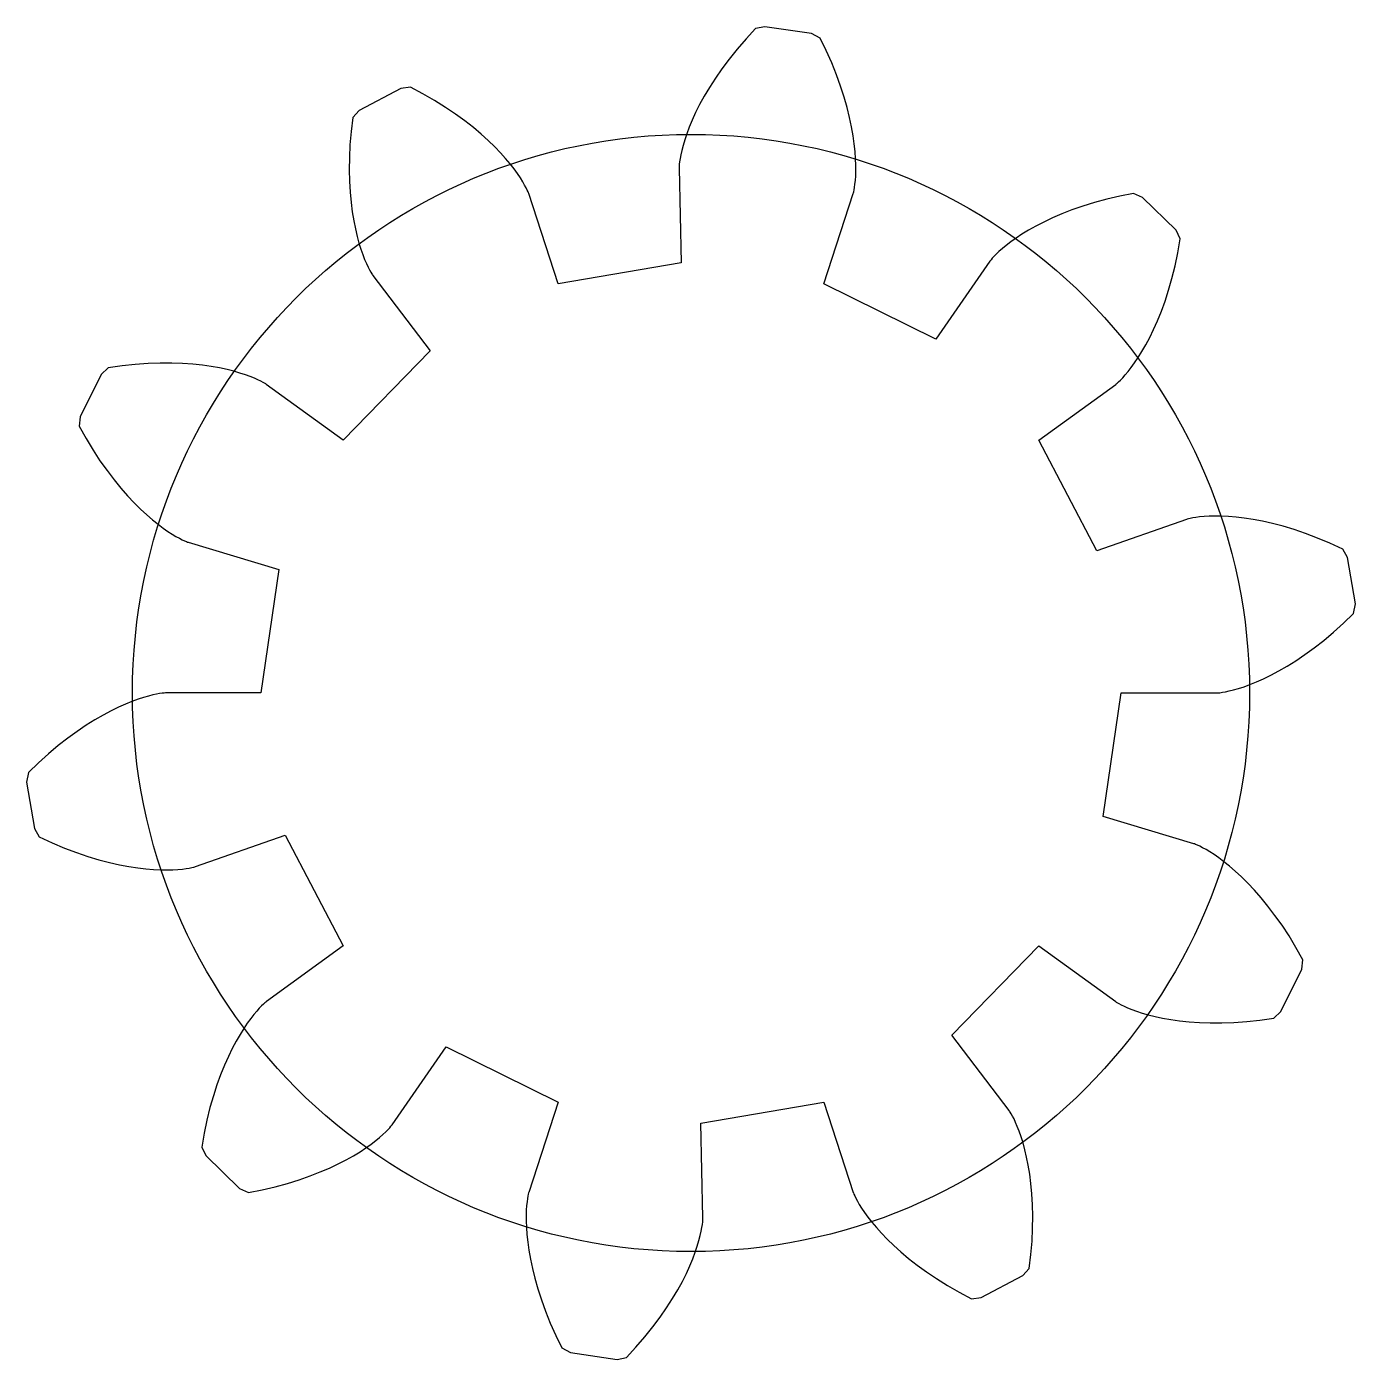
# Model space of a CAD drawing. Extents: x -5.5 to 8.5, y -7.6 to 6.4.
import ezdxf

# ---------------------------------------------------------------- set-up
doc = ezdxf.new("R2010")
doc.units = 0
doc.layers.get('0').update_dxf_attribs({"linetype": 'CONTINUOUS'})

msp = doc.modelspace()

# ---------------------------------------------------------------- linework, layer by layer
msp.add_lwpolyline([(6.012, -0.635), (7.011, -0.635), (7.018, -0.635), (7.031, -0.634), (7.051, -0.632), (7.078, -0.628), (7.111, -0.622), (7.15, -0.614), (7.196, -0.602), (7.248, -0.587), (7.306, -0.569), (7.369, -0.546), (7.437, -0.518), (7.511, -0.485), (7.59, -0.447), (7.673, -0.402), (7.761, -0.352), (7.852, -0.295), (7.947, -0.231), (8.045, -0.159), (8.146, -0.081), (8.249, 0.006), (8.354, 0.1), (8.46, 0.203), (8.478, 0.303), (8.395, 0.792), (8.345, 0.88), (8.211, 0.942), (8.08, 0.996), (7.954, 1.044), (7.833, 1.085), (7.717, 1.12), (7.606, 1.149), (7.501, 1.173), (7.402, 1.191), (7.309, 1.206), (7.222, 1.216), (7.141, 1.222), (7.067, 1.226), (7, 1.227), (6.94, 1.225), (6.886, 1.222), (6.839, 1.218), (6.799, 1.213), (6.766, 1.207), (6.739, 1.202), (6.72, 1.198), (6.707, 1.194), (6.7, 1.192), (5.758, 0.862), (5.148, 2.026), (5.956, 2.613), (5.961, 2.617), (5.971, 2.626), (5.986, 2.639), (6.006, 2.658), (6.029, 2.682), (6.056, 2.712), (6.086, 2.748), (6.119, 2.791), (6.155, 2.84), (6.193, 2.896), (6.232, 2.959), (6.272, 3.028), (6.313, 3.106), (6.354, 3.19), (6.396, 3.283), (6.436, 3.383), (6.475, 3.49), (6.512, 3.605), (6.548, 3.728), (6.58, 3.859), (6.61, 3.997), (6.635, 4.143), (6.591, 4.234), (6.236, 4.581), (6.144, 4.623), (5.999, 4.594), (5.862, 4.561), (5.732, 4.526), (5.61, 4.488), (5.495, 4.448), (5.389, 4.406), (5.29, 4.364), (5.198, 4.32), (5.115, 4.277), (5.038, 4.234), (4.969, 4.192), (4.907, 4.152), (4.853, 4.113), (4.804, 4.076), (4.763, 4.042), (4.727, 4.011), (4.698, 3.983), (4.674, 3.959), (4.656, 3.94), (4.643, 3.924), (4.634, 3.914), (4.63, 3.908), (4.062, 3.087), (2.884, 3.671), (3.193, 4.62), (3.194, 4.627), (3.198, 4.64), (3.202, 4.66), (3.207, 4.686), (3.211, 4.72), (3.215, 4.76), (3.219, 4.807), (3.221, 4.861), (3.221, 4.921), (3.218, 4.988), (3.213, 5.062), (3.204, 5.143), (3.192, 5.229), (3.176, 5.322), (3.155, 5.421), (3.129, 5.525), (3.097, 5.635), (3.06, 5.751), (3.016, 5.871), (2.966, 5.996), (2.908, 6.125), (2.843, 6.258), (2.754, 6.305), (2.263, 6.377), (2.164, 6.357), (2.064, 6.249), (1.971, 6.141), (1.887, 6.036), (1.811, 5.934), (1.742, 5.834), (1.68, 5.738), (1.625, 5.645), (1.576, 5.557), (1.534, 5.473), (1.498, 5.393), (1.466, 5.318), (1.44, 5.249), (1.419, 5.185), (1.401, 5.127), (1.388, 5.075), (1.377, 5.029), (1.37, 4.99), (1.365, 4.956), (1.361, 4.93), (1.36, 4.91), (1.359, 4.896), (1.359, 4.889), (1.382, 3.891), (0.086, 3.671), (-0.223, 4.62), (-0.225, 4.627), (-0.23, 4.639), (-0.238, 4.658), (-0.25, 4.682), (-0.266, 4.711), (-0.286, 4.746), (-0.311, 4.786), (-0.341, 4.831), (-0.377, 4.88), (-0.418, 4.933), (-0.466, 4.99), (-0.52, 5.05), (-0.581, 5.113), (-0.649, 5.178), (-0.724, 5.246), (-0.806, 5.315), (-0.896, 5.385), (-0.994, 5.457), (-1.1, 5.528), (-1.215, 5.599), (-1.337, 5.67), (-1.468, 5.74), (-1.568, 5.726), (-2.007, 5.495), (-2.076, 5.421), (-2.093, 5.274), (-2.105, 5.133), (-2.111, 4.999), (-2.113, 4.871), (-2.11, 4.75), (-2.103, 4.635), (-2.093, 4.528), (-2.08, 4.428), (-2.065, 4.335), (-2.048, 4.249), (-2.029, 4.17), (-2.01, 4.099), (-1.99, 4.035), (-1.97, 3.978), (-1.95, 3.927), (-1.932, 3.884), (-1.914, 3.848), (-1.899, 3.818), (-1.886, 3.794), (-1.875, 3.777), (-1.868, 3.766), (-1.864, 3.76), (-1.259, 2.966), (-2.178, 2.026), (-2.986, 2.613), (-2.991, 2.617), (-3.003, 2.624), (-3.02, 2.634), (-3.044, 2.647), (-3.074, 2.661), (-3.111, 2.678), (-3.155, 2.695), (-3.205, 2.714), (-3.263, 2.732), (-3.328, 2.751), (-3.399, 2.769), (-3.479, 2.786), (-3.565, 2.801), (-3.658, 2.814), (-3.758, 2.824), (-3.866, 2.832), (-3.98, 2.836), (-4.101, 2.836), (-4.229, 2.831), (-4.364, 2.822), (-4.504, 2.807), (-4.651, 2.787), (-4.724, 2.717), (-4.944, 2.272), (-4.955, 2.172), (-4.883, 2.042), (-4.809, 1.922), (-4.736, 1.809), (-4.662, 1.705), (-4.588, 1.608), (-4.516, 1.52), (-4.445, 1.439), (-4.375, 1.365), (-4.308, 1.299), (-4.244, 1.24), (-4.183, 1.187), (-4.125, 1.141), (-4.071, 1.1), (-4.021, 1.066), (-3.976, 1.037), (-3.936, 1.013), (-3.9, 0.993), (-3.87, 0.978), (-3.846, 0.967), (-3.827, 0.959), (-3.814, 0.954), (-3.808, 0.952), (-2.852, 0.665), (-3.042, -0.635), (-4.041, -0.635), (-4.048, -0.635), (-4.061, -0.636), (-4.081, -0.638), (-4.108, -0.642), (-4.141, -0.648), (-4.18, -0.656), (-4.226, -0.668), (-4.278, -0.683), (-4.335, -0.701), (-4.399, -0.725), (-4.467, -0.752), (-4.541, -0.785), (-4.62, -0.824), (-4.703, -0.868), (-4.79, -0.918), (-4.882, -0.975), (-4.977, -1.039), (-5.075, -1.111), (-5.175, -1.189), (-5.279, -1.276), (-5.384, -1.371), (-5.49, -1.473), (-5.508, -1.573), (-5.425, -2.062), (-5.375, -2.15), (-5.241, -2.212), (-5.11, -2.267), (-4.984, -2.314), (-4.863, -2.355), (-4.747, -2.39), (-4.636, -2.419), (-4.531, -2.443), (-4.432, -2.461), (-4.339, -2.476), (-4.252, -2.486), (-4.171, -2.493), (-4.097, -2.496), (-4.03, -2.497), (-3.97, -2.496), (-3.916, -2.492), (-3.869, -2.488), (-3.829, -2.483), (-3.796, -2.478), (-3.769, -2.472), (-3.749, -2.468), (-3.736, -2.464), (-3.73, -2.462), (-2.788, -2.132), (-2.178, -3.296), (-2.985, -3.883), (-2.991, -3.887), (-3.001, -3.896), (-3.016, -3.909), (-3.035, -3.928), (-3.059, -3.952), (-3.086, -3.982), (-3.116, -4.019), (-3.149, -4.061), (-3.185, -4.11), (-3.222, -4.166), (-3.262, -4.229), (-3.302, -4.299), (-3.343, -4.376), (-3.384, -4.461), (-3.425, -4.553), (-3.466, -4.653), (-3.505, -4.76), (-3.542, -4.876), (-3.578, -4.998), (-3.61, -5.129), (-3.64, -5.267), (-3.665, -5.413), (-3.621, -5.504), (-3.266, -5.851), (-3.174, -5.893), (-3.029, -5.864), (-2.892, -5.831), (-2.762, -5.796), (-2.64, -5.758), (-2.525, -5.718), (-2.419, -5.676), (-2.32, -5.634), (-2.228, -5.591), (-2.145, -5.547), (-2.068, -5.505), (-1.999, -5.463), (-1.937, -5.422), (-1.882, -5.383), (-1.834, -5.346), (-1.793, -5.312), (-1.757, -5.281), (-1.728, -5.253), (-1.704, -5.23), (-1.686, -5.21), (-1.673, -5.194), (-1.664, -5.184), (-1.66, -5.179), (-1.092, -4.358), (0.086, -4.941), (-0.223, -5.891), (-0.224, -5.897), (-0.228, -5.91), (-0.232, -5.93), (-0.236, -5.956), (-0.241, -5.99), (-0.245, -6.03), (-0.249, -6.077), (-0.25, -6.131), (-0.25, -6.191), (-0.248, -6.259), (-0.243, -6.332), (-0.234, -6.413), (-0.222, -6.499), (-0.206, -6.592), (-0.185, -6.691), (-0.159, -6.795), (-0.127, -6.905), (-0.09, -7.021), (-0.046, -7.141), (0.004, -7.266), (0.062, -7.395), (0.127, -7.528), (0.216, -7.576), (0.707, -7.648), (0.806, -7.628), (0.906, -7.519), (0.999, -7.412), (1.083, -7.306), (1.159, -7.204), (1.228, -7.104), (1.29, -7.008), (1.345, -6.915), (1.394, -6.827), (1.436, -6.743), (1.472, -6.663), (1.504, -6.589), (1.53, -6.519), (1.551, -6.456), (1.569, -6.398), (1.583, -6.345), (1.593, -6.3), (1.6, -6.26), (1.606, -6.227), (1.609, -6.2), (1.61, -6.18), (1.611, -6.166), (1.611, -6.16), (1.588, -5.161), (2.884, -4.941), (3.193, -5.891), (3.195, -5.897), (3.2, -5.909), (3.208, -5.928), (3.22, -5.952), (3.236, -5.982), (3.256, -6.017), (3.281, -6.057), (3.311, -6.101), (3.347, -6.15), (3.388, -6.203), (3.436, -6.26), (3.49, -6.32), (3.551, -6.383), (3.619, -6.448), (3.694, -6.516), (3.776, -6.585), (3.866, -6.656), (3.964, -6.727), (4.07, -6.798), (4.185, -6.87), (4.307, -6.94), (4.438, -7.01), (4.538, -6.996), (4.978, -6.766), (5.046, -6.691), (5.063, -6.544), (5.075, -6.403), (5.081, -6.269), (5.083, -6.141), (5.08, -6.02), (5.073, -5.905), (5.063, -5.798), (5.05, -5.698), (5.035, -5.605), (5.018, -5.519), (5, -5.441), (4.98, -5.369), (4.96, -5.305), (4.94, -5.248), (4.92, -5.198), (4.902, -5.154), (4.885, -5.118), (4.869, -5.088), (4.856, -5.064), (4.845, -5.047), (4.838, -5.036), (4.834, -5.03), (4.229, -4.236), (5.148, -3.296), (5.956, -3.883), (5.961, -3.887), (5.973, -3.894), (5.99, -3.904), (6.014, -3.917), (6.044, -3.931), (6.081, -3.948), (6.125, -3.965), (6.175, -3.984), (6.233, -4.003), (6.298, -4.021), (6.37, -4.039), (6.449, -4.056), (6.535, -4.071), (6.628, -4.084), (6.729, -4.095), (6.836, -4.102), (6.95, -4.106), (7.072, -4.106), (7.199, -4.102), (7.334, -4.092), (7.474, -4.077), (7.621, -4.057), (7.694, -3.987), (7.914, -3.542), (7.925, -3.442), (7.853, -3.312), (7.78, -3.192), (7.706, -3.079), (7.632, -2.975), (7.558, -2.878), (7.486, -2.79), (7.415, -2.709), (7.345, -2.635), (7.279, -2.569), (7.214, -2.51), (7.153, -2.457), (7.095, -2.411), (7.041, -2.371), (6.991, -2.336), (6.946, -2.307), (6.906, -2.283), (6.87, -2.263), (6.84, -2.248), (6.816, -2.237), (6.797, -2.229), (6.784, -2.224), (6.778, -2.222), (5.822, -1.935), (6.012, -0.635)])
at = {"color": 1}
msp.add_lwpolyline([(7.364, -0.635), (7.364, -0.635)], dxfattribs=at)
at = {"linetype": 'Continuous'}
msp.add_circle((1.485, -0.635), 5.879, dxfattribs=at)

doc.saveas('drawing.dxf')
